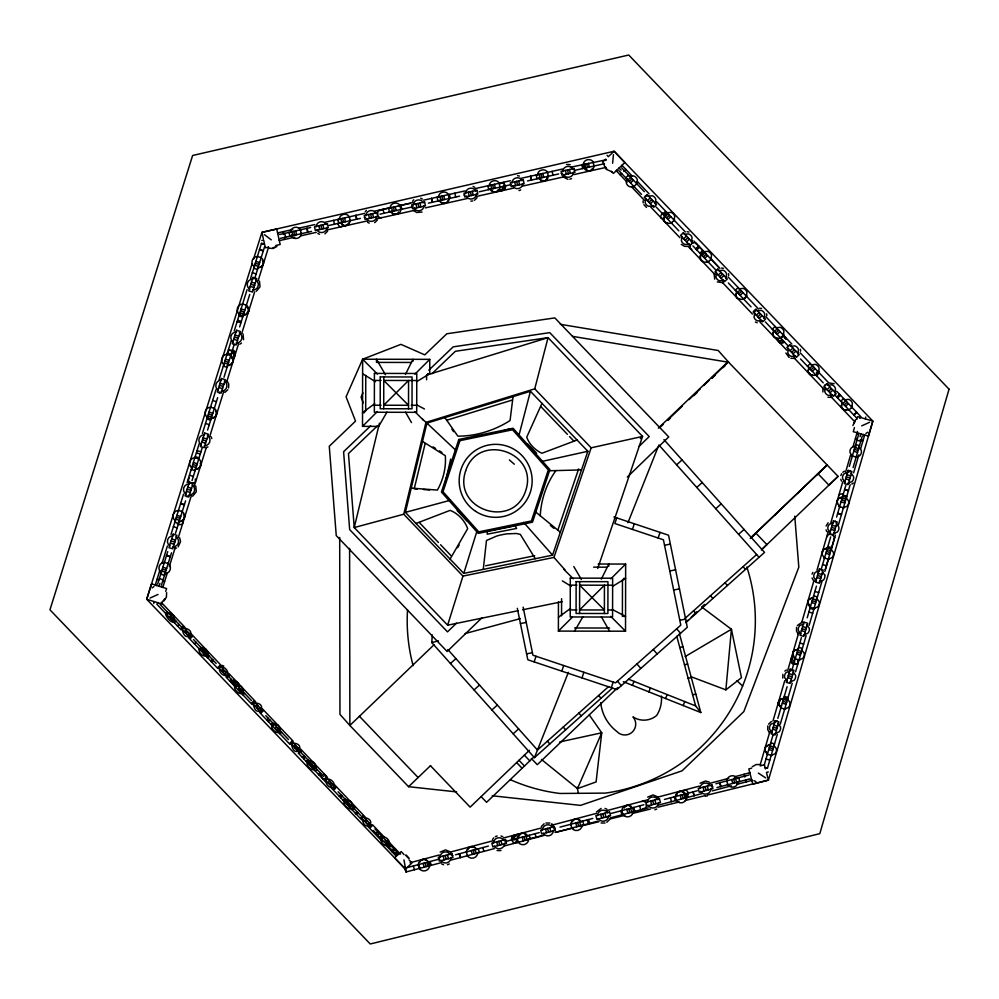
<?xml version="1.0" encoding="UTF-8"?>
<svg xmlns="http://www.w3.org/2000/svg" width="999" height="999" viewBox="0 0 999 999"><rect width="100%" height="100%" fill="white"/><g stroke="black" fill="none" stroke-linecap="round" stroke-linejoin="round"><path stroke-width="1.5" d="M231.83 681.555L232.854 684.265L235.502 685.426M386.963 412.125L378.683 426.398L362.512 426.373L362.637 359.228L400.911 344.355L424.787 354.87L446.815 333.778L554.832 317.894L668.731 436.938L627.322 477.035M365.696 411.051L365.759 375.362M376.423 361.351L376.436 359.253L385.464 374.75M383.716 408.753L383.778 376.935M408.516 408.791L408.566 380.482L383.728 405.232L408.516 405.282L383.766 380.444L416.758 380.507M412.949 361.413L412.949 359.315L405.457 374.438M426.585 379.77L426.598 375.212M416.633 381.68L429.745 373.701L429.77 359.353L362.637 359.228L346.079 396.815L355.532 421.128L329.27 446.253L336.251 535.601L447.127 651.498L481.83 617.906M598.176 564.023L625.649 564.06L625.524 631.206L558.391 631.093L558.441 601.798M561.563 615.771L561.588 598.701M579.595 613.461L579.645 581.643M604.383 613.511L604.432 585.202L579.595 609.952L604.395 609.989L579.645 585.164L607.941 585.214M608.816 566.133L608.816 564.035L601.323 579.158M622.402 616.42L622.464 579.932M321.054 775.474L322.615 778.633L325.224 779.058M778.745 340.072C778.134 343.356 782.642 344.18 784.402 341.958M785.801 339.385L785.589 337.674L783.703 336.251M540.259 515.746C541.058 499.725 546.441 483.566 555.919 470.591M612.574 687.949L534.44 757.654L431.805 642.607L432.255 634.827M547.052 178.596L547.127 177.597M691.208 676.76L725.873 689.859L731.43 629.27L701.723 607.005M612.612 163.249L613.448 154.633M483.266 569.393L486.463 540.509L496.765 536.013A15.559 3.334 -11.6 0 1 507.23 533.841L516.396 533.491L520.304 534.365L535.289 558.703M487.475 531.343L487.162 534.203L516.645 528.434L514.298 524.612M826.835 536.875L828.621 534.403L831.555 534.353M513.036 396.628L510.064 420.542C494.667 430.394 476.198 436.226 457.867 436.151L444.892 417.619M767.794 725.898L767.744 729.695L769.642 733.041M782.841 674.325L782.791 678.121M796.565 627.297L796.515 631.093L798.413 634.44M290.459 232.555C290.234 226.973 298.501 225.112 300.674 230.27M301.323 233.179C301.561 238.761 293.294 240.609 291.121 235.464M316.271 226.823C316.046 221.416 324.051 219.618 326.149 224.6M326.785 227.422C327.01 232.817 319.006 234.615 316.908 229.633M339.348 219.568C339.111 213.986 347.377 212.138 349.55 217.282M350.212 220.192C350.199 223.514 346.528 226.973 343.219 225.337M366.034 215.659C365.809 210.265 373.813 208.466 375.911 213.449M376.548 216.271C376.773 221.666 368.768 223.464 366.67 218.481M390.06 208.341C389.822 202.76 398.102 200.899 400.262 206.056M400.924 208.966C401.111 213.749 394.53 216.321 391.546 212.487L391.158 211.513M413.411 205.045C413.186 199.638 421.191 197.852 423.289 202.834M423.913 205.644C424.138 211.051 416.146 212.837 414.036 207.854M438.499 197.34C438.261 191.758 446.541 189.91 448.713 195.055M449.363 197.964C449.6 203.546 441.321 205.407 439.148 200.25M465.771 193.307C465.546 187.899 473.551 186.114 475.649 191.096M476.286 193.906C476.511 199.313 468.506 201.099 466.408 196.116M489.273 185.964C489.035 180.382 497.315 178.521 499.488 183.679M500.137 186.588C500.287 192.195 492.17 194.256 489.922 188.873M512.1 182.917C511.875 177.522 519.88 175.724 521.977 180.707M522.602 183.529C522.827 188.923 514.835 190.722 512.724 185.739M537.599 175.125C537.375 169.543 545.641 167.695 547.814 172.839M548.463 175.749L547.664 178.571L545.017 180.944M562.899 171.528C562.674 166.134 570.679 164.335 572.777 169.318M573.414 172.14C573.638 177.535 565.634 179.333 563.536 174.35M583.266 164.897C583.041 159.303 591.308 157.455 593.481 162.6M594.13 165.509C594.293 171.191 586.176 173.114 583.928 167.807M852.909 425.537L855.631 419.58M226.998 354.732L227.16 353.746A3.959 3.884 17.3 0 1 228.259 352.01M228.584 387.962L228.734 384.053L226.91 380.594M243.569 339.722L243.044 333.966M637.25 182.904A5.907 5.907 0 0 1 636.625 184.266L637.362 179.97A5.445 5.445 0 0 0 633.516 175.911L629.183 176.436M655.744 202.51A5.719 5.719 0 0 1 655.144 203.821L655.856 199.663A5.27 5.27 0 0 0 652.135 195.742L647.939 196.254M663.686 218.968L663.86 217.969M674.6 219.343A5.907 5.907 0 0 1 673.975 220.704L674.725 216.408A5.445 5.445 0 0 0 670.866 212.362L666.545 212.887M691.995 240.659A5.719 5.719 0 0 1 691.383 241.97L692.107 237.812A5.27 5.27 0 0 0 688.386 233.891L684.19 234.403M711.425 258.291A5.907 5.907 0 0 1 710.801 259.653L711.538 255.357A5.445 5.445 0 0 0 707.692 251.311L703.358 251.835M714.148 273.501L714.66 279.146M726.498 276.973A5.719 5.719 0 0 1 725.898 278.296L726.61 274.138A5.27 5.27 0 0 0 722.889 270.217L718.693 270.717M735.913 294.992L736.513 293.044M746.827 295.367A5.907 5.907 0 0 1 746.203 296.728L746.952 292.432A5.445 5.445 0 0 0 743.094 288.374L738.773 288.898M764.635 317.12A5.719 5.719 0 0 1 764.035 318.431L764.759 314.273A5.27 5.27 0 0 0 761.026 310.364L756.842 310.864M772.901 333.916L773.501 331.98M783.815 334.29A5.907 5.907 0 0 1 783.191 335.652L783.928 331.356A5.445 5.445 0 0 0 780.082 327.31L775.748 327.822M798.388 352.635A5.719 5.719 0 0 1 797.776 353.958L798.501 349.8A5.27 5.27 0 0 0 794.779 345.879L790.584 346.378M808.104 370.966L808.703 369.031M819.018 371.341A5.907 5.907 0 0 1 818.393 372.702L819.13 368.406A5.445 5.445 0 0 0 815.284 364.36L810.951 364.885M823.039 388.112L822.876 391.958M835.389 391.583A5.719 5.719 0 0 1 834.789 392.907L835.501 388.748A5.27 5.27 0 0 0 831.78 384.827L827.597 385.327M841.37 405.981L841.533 404.97M852.284 406.356A5.907 5.907 0 0 1 851.66 407.717L852.397 403.421A5.445 5.445 0 0 0 848.551 399.363L844.217 399.887M174.375 618.606L174.425 617.182M182.342 629.033C184.228 645.254 199.65 630.606 183.541 627.896M199.4 648.651C196.865 655.094 211.438 660.564 207.455 651.423M219.405 668.031C218.544 671.977 223.426 677.147 227.335 675.187M227.809 674.487C228.559 670.629 224.488 666.345 220.604 666.907M242.957 690.784L243.007 689.36M253.197 703.608C256.156 721.378 270.18 702.634 253.671 702.909L254.483 702.135M280.382 731.418L280.02 728.146L278.421 725.823M291.408 743.818C294.355 761.588 308.379 742.844 291.87 743.119L292.695 742.332M307.118 761.912C306.331 765.896 310.539 770.329 314.56 769.754M315.796 768.581C317.145 764.497 312.212 760.251 308.341 760.739M325.961 780.194C325.199 784.04 329.283 788.336 333.167 787.774M334.365 786.638C335.115 782.779 331.044 778.496 327.16 779.058M344.031 800.886C343.244 804.869 347.465 809.302 351.473 808.728M352.709 807.554L351.623 802.834M362.262 818.393C364.148 834.627 379.57 819.967 363.461 817.269M444.842 484.54L450.686 459.09M379.445 423.189L354.233 527.559L447.639 625.187L517.957 610.751M597.727 568.443L642.569 436.438L591.171 447.814L553.946 557.417L462.949 576.098L403.746 514.223L425.949 422.352L534.74 388.836L548.051 337.65L455.382 351.286L431.993 373.651M405.382 512.375L426.935 423.139L530.432 391.271L587.849 451.286L552.559 555.157L463.773 573.389L405.382 512.375L450.087 500.324M425.137 443.618L414.21 488.836L417.295 489.06M519.143 434.652L530.432 391.271M616.57 170.292L616.783 171.104M622.202 166.271L621.977 165.472M467.707 849.512L469.043 847.252L471.403 847.04M854.457 427.584L853.271 431.68L868.456 436.113L872.839 421.091L614.11 151.249L261.913 232.367L253.521 259.116M856.855 419.393L857.654 416.658L872.839 421.091L768.456 780.094L752.859 784.215L748.813 768.918L751.648 768.169M760.301 764.422L769.892 731.568M772.939 721.116L784.752 680.644M787.736 670.416L798.638 633.029M801.697 622.577L813.885 580.769M816.945 570.317L828.271 531.493M830.881 522.539L842.731 481.918M845.691 471.778L850.486 455.344M853.096 446.403L857.454 431.456M849.287 466.483L858.516 434.865M821.44 568.518L830.669 536.9M764.335 764.735L773.201 734.352M776.86 721.827L777.097 720.978M777.859 718.368L787.087 686.75M791.77 670.704L801.398 637.687M807.217 617.769L816.445 586.138M821.141 570.054L821.378 569.218M835.164 521.965L835.414 521.128M836.588 517.107L845.816 485.477M849.774 471.903L850.149 470.604M860.052 436.663L860.863 433.891M865.246 418.881L865.783 417.033M853.096 467.594L862.312 435.976M825.236 569.63L834.465 537.999M777.322 734.34L767.469 768.131L764.585 767.557M780.281 724.2L792.207 683.316M795.579 671.778L806.118 635.651M809.128 625.349L821.927 581.48M824.837 571.478L828.546 558.778M831.068 550.137L835.426 535.214M838.461 524.8L850.161 484.702M853.646 472.777L858.865 454.845M860.564 449.051L864.659 435.002M749.088 773.488L749.712 772.914M751.81 779.857L751.173 780.431L750.474 779.557M395.991 855.019L395.991 855.968M399.25 853.82L399.263 852.871L398.301 852.821M155.27 585.039L159.753 570.629M162 563.399L167.407 545.991M171.004 534.44L183.516 494.155M187.1 482.629L199.226 443.631M202.422 433.341L216.021 389.61M219.118 379.608L231.194 340.771M234.315 330.706L247.09 289.623M250.649 278.197L261.451 243.419L264.335 244.043M157.642 584.065L167.732 551.635M153.684 603.508L154.271 601.61M159.053 586.213L159.927 583.379M175.487 533.316L185.577 500.886M186.85 496.765L187.125 495.904M192.02 480.594L202.098 448.164M207.58 430.082L217.657 397.652M219.131 392.932L219.393 392.07M224.001 377.222L234.266 344.205M239.648 326.91L249.725 294.48M254.633 278.709L264.498 246.94M161.426 585.239L171.503 552.809M162.825 587.4L167.445 572.552M169.293 566.608L175.287 547.302M178.371 537.387L191.446 495.317M194.218 486.401L206.219 447.777M209.678 436.663L223.714 391.496M226.798 381.581L238.536 343.806M241.77 333.404L254.695 291.808M258.217 280.507L268.606 247.04M162.687 601.161L161.826 603.97L146.703 599.263L151.498 583.866L166.608 588.561L165.734 591.371M277.61 233.454L278.521 233.242M447.639 625.187L462.949 576.098M463.773 573.389L477.135 530.569M252.123 263.561L146.703 599.263L405.419 869.167L411.963 862.961L409.016 859.864M534.153 661.887L536.026 656.268M561.8 671.141L563.673 665.521M616.758 517.894L614.872 523.526L663.423 539.772L680.794 625.137L615.546 682.866L532.929 655.232L523.139 607.13M581.992 677.896L583.866 672.277M632.429 529.395L634.315 523.776M658.141 537.999L660.027 532.38M611.288 687.699L613.174 682.08M557.954 529.807L578.621 468.943M534.44 757.654L568.394 672.327M627.959 522.664L658.304 446.403M632.429 685.339L634.003 681.38M648.838 691.87L650.411 687.911M665.584 698.538L667.157 694.58M683.191 705.544L684.765 701.585M348.564 223.089L347.552 224.8M397.977 212.849L398.364 211.925M447.315 201.786L447.714 200.861M498.489 189.473L496.69 191.771M592.482 168.406L591.47 170.117M337.887 220.592L338.199 219.867A4.133 2.248 77.4 0 1 340.347 219.393M541.458 759.465L577.472 788.611L601.735 732.804L589.348 715.034M362.949 392.869L361.064 397.152L363.324 402.959M840.846 475.524L841.633 473.776M826.111 526.036L828.109 522.802M812.075 574.138L812.861 572.39M791.658 657.442L791.245 660.277L792.257 661.987A4.083 3.996 16.3 0 0 795.029 663.186M541.982 403.346L526.735 437.15C529.183 444.168 535.177 450.249 541.933 453.259L577.06 440.01M798.875 659.989L797.826 662.187M627.022 178.496L626.286 182.792A5.445 5.445 0 0 0 630.132 186.838L634.465 186.313A5.907 5.907 0 0 1 633.066 186.875M645.854 198.239L645.129 202.397A5.27 5.27 0 0 0 648.863 206.318L653.046 205.806M664.385 214.935L663.773 219.98A3.746 3.746 0 0 0 666.42 222.765L667.419 222.902M682.105 236.388L681.38 240.547A5.27 5.27 0 0 0 685.102 244.468L689.298 243.956A5.719 5.719 0 0 1 687.949 244.493M716.608 272.702L715.883 276.86A5.27 5.27 0 0 0 719.617 280.781L723.8 280.282A5.719 5.719 0 0 1 722.452 280.819M736.6 290.959L736.001 296.004A3.746 3.746 0 0 0 738.648 298.776L739.647 298.926M754.745 312.849L754.033 317.008A5.27 5.27 0 0 0 757.754 320.929L761.95 320.429A5.719 5.719 0 0 1 760.601 320.954M773.588 329.882L772.989 334.927A3.746 3.746 0 0 0 775.636 337.712L776.635 337.849M788.498 348.364L787.774 352.522A5.27 5.27 0 0 0 791.495 356.443L795.691 355.944A5.719 5.719 0 0 1 794.342 356.468M808.79 366.933L808.191 371.978A3.746 3.746 0 0 0 810.838 374.762L811.837 374.9M825.499 387.312L824.787 391.471A5.27 5.27 0 0 0 828.508 395.392L832.691 394.892A5.719 5.719 0 0 1 831.343 395.429M842.057 401.948L841.458 406.993A3.746 3.746 0 0 0 844.105 409.777L846.116 409.79M853.933 423.539L854.794 421.665M226.711 355.194L228.596 353.022M797.964 663.136L798.238 660.776L797.439 661.263M248.451 311.463L248.763 309.116L246.903 307.03M690.509 244.63L689.934 248.089L691.783 249.463M450.087 559.09L467.657 528.633C464.885 520.641 458.017 513.424 450.124 510.364L415.996 523.464M457.629 547.702L459.165 545.054M574.562 631.118L582.842 616.845M546.778 179.495L545.042 181.069L541.483 180.894M173.039 614.76C154.133 604.32 178.172 634.815 173.664 615.534M207.367 654.17L207.742 652.247M235.14 685.039C232.917 688.96 237.987 694.28 242.095 693.606M239.785 689.934L242.844 693.156L243.406 690.359L242.233 687.712M351.998 806.393L352.385 804.482M380.869 836.775L381.306 837.249C379.083 841.17 384.153 846.49 388.274 845.816M389.023 845.366C391.246 841.433 386.176 836.113 382.055 836.8M232.904 681.905C234.827 679.495 238.349 682.667 238.798 684.939M234.003 683.054C235.864 680.669 239.36 683.691 239.76 685.951M232.005 680.956L234.141 680.032L236.963 682.479M325.711 778.733L325.774 775.624L323.364 773.938M492.519 839.46L493.731 837.899M541.346 826.535L544.118 823.775M596.528 811.912L601.123 808.416M609.59 819.505L606.818 822.264M327.597 231.231L324.912 233.841M365.222 211.85L366.396 210.364M377.36 220.08L374.675 222.677M412.599 201.236L413.773 199.738M477.097 197.715L474.413 200.324M545.804 180.357L546.416 179.57M702.147 252.722L700.137 256.156L700.062 258.167A3.746 3.746 0 0 0 702.697 260.951M703.97 251.76L700.574 255.22L700.461 258.179A5.445 5.445 0 0 0 704.307 262.238L708.641 261.713A5.907 5.907 0 0 1 707.242 262.262M797.352 625.549L801.972 622.265M768.581 724.15L771.378 721.54M227.76 389.747L224.887 392.395M178.122 546.903L180.544 541.658L179.683 537.849M163.449 600.461L164.81 598.838M163.923 600.986L166.396 597.152L166.621 592.594M792.694 655.332L791.67 658.803L794.455 661.5M233.204 359.165L234.428 356.581L233.341 353.871A4.096 4.021 17.3 0 0 231.593 352.809M859.727 418.369L861.001 416.845L836.675 391.233M157.917 602.971L156.88 604.208L181.244 629.957M791.658 658.865C789.085 660.938 791.97 664.535 794.667 664.447M362.512 426.373L377.36 411.576M414.922 374.15L429.77 359.353M558.391 631.093L572.177 617.345M610.801 578.858L625.649 564.06M833.591 539.597L834.602 537.537L832.504 534.727M750.324 538.498L827.122 464.96L816.483 475.149M189.161 477.784L188.249 480.719L191.071 483.204M640.322 438.611L642.569 436.438L548.051 337.65L426.698 375.037M456.468 623.189L447.502 631.868L349.662 529.607L343.594 451.723L370.704 425.774M639.123 446.328L649.2 436.563L549.775 332.642L453.209 346.84L428.783 370.204M750.549 538.086L755.806 533.041L766.895 544.605L761.313 549.962M750.686 538.224L755.943 533.179M377.322 425.961L348.464 453.571L354.233 527.559L403.746 514.223M659.914 427.522L663.286 424.3M667.769 419.992L682.354 406.019M689.098 399.563L700.311 388.811M703.683 385.577L709.29 380.207M711.538 378.059L728.358 361.925M434.053 644.767L349.862 725.461L408.566 786.688L456.58 791.907M668.106 420.354L670.354 418.194M693.918 395.616L697.277 392.382M711.862 378.409L715.234 375.174M723.089 367.644L725.336 365.497M408.566 786.688L430.594 765.584M529.47 750.261L470.142 807.13L430.444 765.721M752.284 536.688L754.532 534.527M774.487 515.409L777.821 512.212M797.464 493.394L799.65 491.296M533.916 756.955L486.588 802.334L481.106 796.615M658.316 428.184L728.096 361.65L838.074 476.386L828.92 485.139L817.906 473.638M617.782 687.537L537.287 764.697L531.306 758.466M685.576 622.552L687.999 620.242M691.271 617.095L696.815 611.788M702.297 606.53L704.507 604.407M762.175 549.138L838.074 476.386M750.624 537.899L827.122 464.96M605.731 159.128L602.597 162.113L604.557 164.173M620.204 174.9L621.64 173.526M623.813 171.466L625.948 169.443M166.933 611.613L166.571 612.862M165.747 613.636L167.382 612.087M166.034 613.948L167.67 612.387M625.699 177.797L628.571 175.075M166.833 614.785L168.469 613.236M627.872 180.082L630.731 177.36M169.443 617.532L171.016 615.908M629.208 181.493L632.067 178.759M170.792 618.955L172.427 617.394M630.544 182.904L633.416 180.182M172.128 620.354L173.764 618.806M173.451 621.753L175.087 620.204M174.301 622.652L175.936 621.091M633.953 186.488L636.825 183.766M177.422 625.936L179.058 624.387M184.44 631.68L186.076 630.132M185.864 633.179L187.5 631.63M187.387 634.777L189.023 633.229M647.402 200.637L650.262 197.914M189.46 636.95L191.084 635.401M648.913 202.235L651.785 199.513M650.337 203.734L653.209 201.011M194.393 643.793L196.029 642.245M199.35 649.013L200.986 647.452M200.974 649.075L201.786 648.301M663.049 214.248L665.921 211.513M202.76 652.597L204.333 650.973M663.898 215.135L666.77 212.412M664.273 215.534L667.145 212.812M204.108 654.02L205.744 652.459M665.222 216.533L668.094 213.798M205.444 655.419L207.08 653.87M666.558 217.932L669.43 215.21M206.393 656.418L208.029 654.869M206.768 656.818L208.404 655.269M667.894 219.343L670.766 216.621M207.617 657.717L209.253 656.156M671.303 222.927L674.175 220.205M210.739 661.001L212.375 659.452M211.601 661.912L213.237 660.351M211.688 661.987L213.324 660.439M219.88 667.332L220.692 666.558M221.503 670.691L223.139 669.13M222.927 672.19L224.563 670.641M224.45 673.788L226.086 672.24M683.641 238.798L686.513 236.064M226.523 675.961L228.147 674.412M685.164 240.397L688.036 237.662M686.588 241.895L689.46 239.161M229.658 680.906L231.293 679.357M231.231 682.554L232.867 681.006M233.878 685.351L234.69 684.565M234.315 685.814L235.951 684.265M234.615 686.113L236.239 684.565M698.676 246.191L695.816 248.926L698.763 246.278M235.414 686.962L237.05 685.414M696.753 249.912L699.625 247.19M238.024 689.71L239.66 688.161M699.874 253.197L702.747 250.474M239.36 691.121L240.996 689.572M700.711 254.083L703.583 251.361M240.697 692.532L242.332 690.983M702.047 255.482L704.907 252.759M242.844 693.156L243.669 692.382M703.383 256.88L706.243 254.158M242.882 694.817L244.518 693.269M704.72 258.291L707.592 255.569M708.129 261.888L711.001 259.153M255.307 706.256L256.943 704.707M256.731 707.767L258.366 706.206M258.254 709.365L259.89 707.804M718.156 275.112L721.016 272.39M260.314 711.538L261.95 709.977M719.667 276.711L722.539 273.988M721.091 278.209L723.963 275.487M266.696 719.892L268.331 718.343M268.269 721.553L269.905 719.992M270.916 724.337L272.178 724.025C269.955 727.946 275.025 733.266 279.146 732.592M271.366 724.799L273.002 723.251M271.653 725.112L273.289 723.551M272.452 725.948L273.276 725.174M735.276 290.259L738.149 287.537M275.062 728.696L276.698 727.147M276.411 730.107L278.047 728.558M737.449 292.545L740.321 289.822M277.747 731.518L279.383 729.969M738.785 293.956L741.645 291.221M280.707 731.368L279.895 732.142L277.847 729.994M740.122 295.367L742.994 292.645M279.92 733.803L281.556 732.255M743.531 298.951L746.403 296.228M293.506 746.465L295.142 744.917M294.93 747.964L296.566 746.415M296.453 749.575L298.089 748.014M756.293 315.259L759.165 312.537M298.514 751.748L300.15 750.187M757.816 316.858L760.689 314.136M759.24 318.356L762.112 315.634M302.36 757.317L303.996 755.768M303.684 758.716L305.319 757.155M306.331 761.5L307.967 759.939M306.78 761.962L307.592 761.188M307.068 762.274L308.703 760.714M310.414 765.796L312.05 764.235M772.264 329.183L775.137 326.461M311.825 767.282L313.461 765.721M313.162 768.681L314.797 767.132M774.437 331.468L777.297 328.746M775.773 332.879L778.633 330.157M315.334 770.978L316.97 769.417M777.11 334.29L779.982 331.568M318.456 774.262L320.092 772.702M319.318 775.174L320.954 773.613M319.405 775.249L321.041 773.701M780.519 337.874L783.391 335.152M325.612 780.269L326.436 779.482M328.059 782.841L329.695 781.293M329.483 784.34L331.119 782.791M331.006 785.938L332.642 784.39M790.034 350.774L792.906 348.052M791.558 352.372L794.43 349.65M333.079 788.111L334.715 786.563M792.981 353.871L795.853 351.149M339.285 796.29L340.921 794.729M340.609 797.677L342.245 796.128M343.256 800.461L344.892 798.913M343.693 800.936L344.518 800.162M343.993 801.235L345.629 799.687M807.467 366.246L810.339 363.511M347.402 804.832L348.963 803.208M348.738 806.243L350.374 804.694M809.64 368.531L812.499 365.796M350.075 807.654L351.71 806.106M810.976 369.93L813.835 367.207M812.312 371.341L815.184 368.619M352.26 809.939L353.896 808.391M816.358 372.727L817.781 371.366M815.721 374.925L818.593 372.202M355.382 813.236L357.018 811.675M816.458 375.699L819.317 372.977M356.243 814.135L357.879 812.587L356.318 814.222M362.737 817.694L363.549 816.92M364.36 821.053L365.996 819.492M365.796 822.552L367.432 821.003M367.307 824.15L368.943 822.602M827.047 389.722L829.919 387M369.38 826.323L371.016 824.774M828.571 391.321L831.43 388.599M829.994 392.819L832.854 390.097M376.074 833.378L377.709 831.817M836.75 397.065L839.535 394.255M377.397 834.764L379.033 833.216M837.612 397.964L840.484 395.242M380.045 837.549L381.68 836.001M380.494 838.024L381.306 837.249M380.781 838.323L382.417 836.775M840.733 401.248L843.593 398.526M381.581 839.172L382.405 838.398M842.906 403.534L845.766 400.811M384.19 841.92L385.764 840.296M844.242 404.945L847.102 402.222M385.539 843.331L387.175 841.782M845.579 406.356L848.451 403.633M386.875 844.742L388.511 843.193M388.199 846.141L389.835 844.58M389.048 847.027L390.684 845.479M848.988 409.94L851.847 407.217M392.17 850.324L393.806 848.763M392.295 852.085L395.567 848.975M393.119 851.31L394.755 849.749M853.683 414.885L856.555 412.162M853.933 415.147L856.805 412.425M517.182 841.995L514.11 842.819M450.449 663.498L455.919 658.616M676.598 464.822L682.067 459.94M696.753 487.425L702.235 482.542M474.026 689.934L479.508 685.052M715.746 508.716L721.228 503.833M491.883 709.952L497.352 705.057M513.161 733.803L518.643 728.92M738.598 534.328L744.068 529.445M608.616 686.575L537.474 750.037L447.827 649.537M685.052 618.381L756.618 554.545M686.026 622.427L764.547 552.397L663.923 439.597M279.108 240.135L279.895 240.372M500.237 183.554L502.36 182.667L503.883 183.379M725.873 689.859L741.47 677.697L731.43 629.27L685.164 656.555M440.184 852.085L445.529 849.887L450.861 852.11M647.664 797.127L653.009 794.929L658.341 797.165M700.099 783.241L705.456 781.043L709.228 782.067M752.21 766.77L756.193 764.535L760.763 764.597M782.417 339.872L778.683 340.921L776.198 338.299M397.352 213.636L393.731 214.448L390.709 211.251M446.703 202.572L444.031 203.571L441.433 202.273M701.223 254.42L702.047 253.808M374.687 403.708L362.537 412.599L364.635 412.612M558.416 617.32L570.554 608.416M354.071 809.427L355.182 806.905L353.022 805.157M276.91 246.466L273.114 248.489L268.806 248.189M842.844 472.29L844.43 471.166M851.772 484.103L853.358 482.992M784.839 671.091L786.425 669.967M256.306 291.283L260.015 286.838L259.478 281.081M239.872 344.168L241.483 343.032M192.607 496.241L196.303 491.795L195.779 486.038M865.908 433.479L867.769 432.18M152.085 587.912L153.983 586.6M792.294 656.68L793.119 656.118M612.512 586.401L625.624 578.409L623.526 578.409M315.147 768.456L315.859 766.52L313.836 762.986M346.703 800.823L348.639 800.549M796.59 664.173L797.377 663.736M229.533 350.037L227.76 351.835L228.197 354.32M233.541 355.981C236.688 354.882 235.327 350.462 232.48 349.975M780.057 700.848L778.271 703.333L780.356 706.143M247.065 312.475L247.852 312.05M691.995 243.219L694.692 242.582L696.54 243.943M861.7 425.886L869.567 422.277M150.025 598.076L158.004 594.442M641.845 801.485L643.381 801.073L645.654 802.384M381.768 217.532L380.319 217.857L378.196 216.446M518.643 842.02L517.707 842.407A3.946 3.871 75.2 0 1 515.721 842.369M495.292 836.712L497.115 835.963M447.44 864.734L449.263 863.985M654.919 809.789L656.743 809.04M670.429 223.314L671.815 222.765A5.907 5.907 0 0 1 670.429 223.314L667.482 223.289A5.445 5.445 0 0 1 663.636 219.231M742.644 299.338L745.254 297.889A5.907 5.907 0 0 1 742.644 299.325L739.71 299.3A5.445 5.445 0 0 1 735.863 295.254M779.632 338.261L782.242 336.813A5.907 5.907 0 0 1 779.632 338.261L776.698 338.224A5.445 5.445 0 0 1 772.851 334.178M814.834 375.312L816.233 374.762A5.907 5.907 0 0 1 814.834 375.312L811.9 375.287A5.445 5.445 0 0 1 808.054 371.228M849.5 409.765L845.166 410.289M499.05 183.379L501.623 183.242M347.365 225L344.63 225.612M422.053 212.063L416.633 212.5L413.486 210.377M519.005 190.597L520.741 189.935M545.616 180.557L542.182 181.169L538.261 178.034M591.283 170.33L588.548 170.941M569.805 179.208L571.54 178.546M857.105 457.067A5.907 5.907 0 0 1 855.619 457.217L859.702 455.694A5.445 5.445 0 0 0 861.263 450.324L858.641 446.853M849.462 482.917A5.719 5.719 0 0 1 848.026 483.054L851.972 481.58A5.27 5.27 0 0 0 853.496 476.398L850.948 473.026M844.392 507.679A5.907 5.907 0 0 1 842.906 507.829L846.99 506.306A5.445 5.445 0 0 0 848.563 500.949L845.928 497.465M834.727 533.429A5.719 5.719 0 0 1 833.278 533.578L837.237 532.105A5.27 5.27 0 0 0 838.748 526.91L836.213 523.551M826.435 548.201L823.838 549.562A5.445 5.445 0 0 0 822.264 554.932L824.899 558.416A5.907 5.907 0 0 1 823.725 557.492M829.257 559.103A5.907 5.907 0 0 1 827.759 559.253L831.855 557.729A5.445 5.445 0 0 0 833.416 552.36L830.781 548.888M820.691 581.518A5.719 5.719 0 0 1 819.255 581.668L823.201 580.194A5.27 5.27 0 0 0 824.724 574.999M809.852 598.726L811.837 598.264M815.022 608.341A5.907 5.907 0 0 1 813.536 608.491L817.619 606.967A5.445 5.445 0 0 0 819.192 601.61L816.558 598.126M805.182 634.69A5.719 5.719 0 0 1 803.745 634.827L807.691 633.354A5.27 5.27 0 0 0 809.215 628.159L806.668 624.8M794.817 650.274L795.778 649.912M799.987 659.889A5.907 5.907 0 0 1 798.501 660.039L802.584 658.516A5.445 5.445 0 0 0 804.145 653.159L801.523 649.675M791.458 681.718A5.719 5.719 0 0 1 790.022 681.855L793.98 680.381A5.27 5.27 0 0 0 795.491 675.199L792.944 671.827M781.455 698.975L779.682 699.924A3.746 3.746 0 0 0 778.596 703.608M785.676 708.953A5.907 5.907 0 0 1 784.178 709.103L788.273 707.579A5.445 5.445 0 0 0 789.834 702.222L787.2 698.738M776.41 733.291A5.719 5.719 0 0 1 774.974 733.428L778.933 731.955A5.27 5.27 0 0 0 780.444 726.773L777.896 723.401M772.14 755.319A5.907 5.907 0 0 1 770.654 755.469L774.737 753.945A5.445 5.445 0 0 0 776.31 748.576L773.676 745.104M206.094 447.602L207.942 446.915M174.663 548.726L176.511 548.039M272.964 247.789L274.837 247.115M577.472 788.611L596.091 781.942L601.735 732.804L559.752 741.945M447.265 420.079L512.45 400M503.034 430.931L509.003 429.12M431.805 642.607L438.411 640.809M465.134 633.566L520.442 618.568M679.807 647.527L682.954 646.678M684.502 664.834L687.637 663.985M688.174 678.346L691.308 677.497M760.152 765.921L764.397 764.797L765.509 768.968M410.015 862.749L439.173 855.019M450.624 851.997L493.231 840.708M503.496 837.986L541.483 827.921M551.361 825.311L596.465 813.361M606.992 810.576L647.589 799.824M656.618 797.439L699.213 786.151M709.24 783.491L728.783 778.321M734.802 776.722L749.837 772.739M715.921 783.765L748.75 775.074M407.392 867.532L439.548 859.015M451.935 855.731L452.809 855.506M455.519 854.794L488.349 846.091M505.007 841.682L539.285 832.604M553.821 828.745L555.169 828.396M559.964 827.122L592.794 818.431M611.013 813.461L643.843 804.769M664.46 799.45L697.29 790.758M711.85 786.9L712.724 786.663M766.433 772.439L768.343 771.94M716.932 787.599L749.762 778.895M441.233 862.661L406.031 871.99L404.508 867.244M451.373 859.977L494.393 848.588M504.57 845.891L543.893 835.476M555.469 832.404L598.289 821.066M610.164 817.919L648.176 807.854M658.391 805.144L702.085 793.581M712.312 790.871L731.418 785.813M737.262 784.252L751.847 780.394M857.604 432.854L856.955 433.166L857.879 434.153M863.91 435.701L864.547 435.389L863.636 434.403M156.044 584.328L155.394 584.652L156.294 585.676M162.3 587.325L162.587 586.363M527.947 839.11L541.558 835.763M555.169 832.429L573.326 827.971M580.881 826.111L599.038 821.665M609.627 819.068L624.75 815.346M632.317 813.498L650.461 809.04M658.029 807.192L679.208 801.985M685.252 800.499L704.919 795.679M707.941 794.942L768.456 780.094L766.608 773.139M277.572 232.917L292.67 229.533M298.601 228.209L314.772 224.575M325.062 222.278L364.573 213.411M374.825 211.114L390.984 207.492M398.364 205.844L413.136 202.535M423.626 200.175L465.072 190.884M475.224 188.611L510.439 180.719M520.729 178.409L562.449 169.056M571.316 167.07L605.956 159.852M379.096 210.302L410.252 203.309M279.508 234.515L310.652 227.535M261.838 240.497L263.649 240.097M329.258 225.387L360.402 218.406M364.36 217.52L365.197 217.332M411.738 206.893L413.012 206.606M428.409 203.159L459.552 196.179M464.098 195.155L464.922 194.98M479.183 191.783L510.901 184.665M527.509 180.944L558.666 173.963M561.226 173.389L562.062 173.202M574.4 170.429L604.333 163.724M379.97 214.161L411.113 207.18M280.369 238.374L311.526 231.393M279.658 240.559L294.83 237.163M300.499 235.889L316.283 232.355M326.698 230.02L367.682 220.829M376.611 218.831L414.722 210.29M425.337 207.904L467.47 198.464M476.311 196.478L513.361 188.174M522.465 186.139L563.436 176.948M574.05 174.563L605.981 167.407M268.344 247.153L265.384 247.814L263.811 240.796M275.736 245.492L280.17 244.493L276.711 229.058L261.913 232.367L263.361 238.811M541.283 461.588L587.849 451.286M485.626 565.784L534.677 555.719M522.539 609.802L562.275 601.648M664.547 545.279L670.366 544.105M669.78 570.991L675.586 569.817M673.651 590.034L679.47 588.848M520.429 623.588L526.248 622.402M679.807 620.304L685.626 619.118M526.598 653.87L532.405 652.684M486.55 531.218L516.033 525.437M200.624 647.477L203.871 648.001L206.356 649.825M235.889 684.59L239.123 685.102L241.608 686.937M272.927 723.576L274.987 723.613L277.909 725.262M345.267 799.712L347.327 799.749L350.249 801.385M705.406 796.153L707.367 795.903M545.941 823.026L549.85 823.039M604.994 823.014L601.086 823.001M500.986 850.561L497.077 850.549M516.683 834.64L515.684 834.764A3.946 3.871 75.2 0 0 512.974 839.572M688.373 246.378L684.527 246.341L681.268 244.38M722.889 282.705L717.27 281.893M794.767 358.366L790.921 358.316M828.508 382.904L834.128 383.716M831.78 397.315L827.921 397.265M519.18 842.02L516.333 841.57M664.884 212.113L665.671 212.025A4.208 2.335 -43.5 0 1 667.145 212.999M663.049 218.294L662.262 218.394A4.208 2.335 -43.5 0 1 660.701 216.746L661.176 215.135A3.846 2.135 -43.5 0 1 663.199 212.912M692.582 694.617L695.853 694.255M855.768 446.016L851.685 447.54A5.445 5.445 0 0 0 850.124 452.897L852.746 456.381A5.907 5.907 0 0 1 851.573 455.457M854.982 447.015L855.993 446.915M848.176 472.215L844.217 473.688A5.27 5.27 0 0 0 842.706 478.883L845.254 482.242A5.719 5.719 0 0 1 844.118 481.356M843.069 496.628L838.973 498.151A5.445 5.445 0 0 0 837.412 503.521L840.047 506.993A5.907 5.907 0 0 1 838.86 506.068M841.208 497.602L838.398 498.651A3.746 3.746 0 0 0 837.324 502.335L837.711 503.271M833.441 522.739L829.482 524.213A5.27 5.27 0 0 0 827.971 529.395L830.519 532.767A5.719 5.719 0 0 1 829.37 531.868M827.921 548.051L823.651 549.213A3.746 3.746 0 0 0 822.577 552.897M819.405 570.829L815.446 572.302A5.27 5.27 0 0 0 813.935 577.497L816.483 580.856A5.719 5.719 0 0 1 815.346 579.957M813.698 597.29L809.028 599.313A3.746 3.746 0 0 0 807.954 602.996L809.764 605.382M803.895 623.988L799.937 625.461A5.27 5.27 0 0 0 798.426 630.656L800.973 634.015A5.719 5.719 0 0 1 799.837 633.116M798.663 648.838L793.993 650.861A3.746 3.746 0 0 0 792.919 654.545L793.918 656.293M790.172 671.016L786.225 672.489A5.27 5.27 0 0 0 784.702 677.684L787.249 681.043A5.719 5.719 0 0 1 786.113 680.157M784.34 697.901L780.256 699.425A5.445 5.445 0 0 0 778.683 704.794L781.318 708.266M775.124 722.589L771.178 724.063A5.27 5.27 0 0 0 769.655 729.258L772.202 732.629A5.719 5.719 0 0 1 771.066 731.73M770.816 744.267L766.733 745.778A5.445 5.445 0 0 0 765.159 751.148L767.794 754.632A5.907 5.907 0 0 1 766.62 753.708M768.955 745.242L766.146 746.278A3.746 3.746 0 0 0 765.072 749.962L765.459 750.911M566.508 164.46L570.192 164.673M495.966 191.895L493.156 191.733M470.829 201.124L472.677 200.974M499.163 191.221L502.247 189.473L502.634 186.526M549.213 470.766L581.518 469.917M192.083 483.404L195.392 482.155L195.292 479.021M376.423 362.4L411.426 362.462M427.647 373.688L429.745 373.701M374.4 380.432L381.094 380.444M374.363 405.219L381.056 405.232M411.251 405.282L416.72 405.294M593.606 567.157L607.292 567.182M570.279 585.139L576.96 585.152M608.528 585.214L612.624 585.214M570.229 609.939L576.923 609.952M608.491 610.002L612.587 610.014M623.451 616.42L625.549 616.42L612.474 609.552M574.562 627.971L609.59 628.034M812.1 375.174L810.439 374.912L809.165 373.002M203.072 648.014L205.669 649.113L206.656 651.098M411.251 488.111L437.412 490.072C443.181 479.757 446.278 467.532 445.304 455.706L422.527 441.396M423.451 489.522L429.607 489.985M492.22 795.778L580.519 805.381L682.08 770.816L743.818 711.625L798.813 567.182L794.767 516.208M687.05 231.743L688.96 232.018M721.553 268.069L723.463 268.344M759.702 308.216L761.613 308.479M612.162 171.915L606.156 169.256L604.108 165.322M826.46 548.176L827.472 548.339M203.247 648.189L205.607 649.163M238.499 685.302L240.871 686.263M275.537 724.287L277.11 724.737M560.314 324.313L718.206 350.499L728.696 362.275L572.477 336.351M567.956 179.358L562.986 176.86M517.544 175.699L519.38 176.061M642.981 808.678L645.953 807.891L646.553 804.195M855.456 438.311L857.354 438.873M860.239 439.71L863.049 440.534M856.967 440.172L860.763 441.283M855.706 444.518L859.502 445.629M854.819 447.54L858.616 448.651M854.282 449.4L858.079 450.512M853.733 451.273L857.529 452.385M852.347 456.019L856.143 457.13M846.877 474.762L850.673 475.874M846.265 476.885L850.062 477.997M845.678 478.871L849.475 479.982M844.642 489.473L848.438 490.584M844.617 489.585L848.413 490.696M842.994 495.142L846.79 496.241M842.656 496.316L846.453 497.427M842.107 498.164L845.916 499.275M841.57 500.024L845.366 501.136M841.021 501.898L844.817 502.997M839.635 506.643L843.431 507.754M837.724 513.186L841.52 514.298M837.624 513.536L841.42 514.647M832.142 525.287L835.938 526.398M831.518 527.397L835.314 528.508M830.943 529.383L834.739 530.494M827.859 546.553L831.655 547.664M827.509 547.727L831.305 548.838M826.972 549.575L830.768 550.686M826.423 551.436L830.231 552.547M825.886 553.309L829.682 554.42M824.5 558.054L828.296 559.165M822.589 564.61L826.385 565.709M818.106 573.376L821.902 574.487M817.494 575.499L821.29 576.598M816.907 577.484L820.703 578.583M814.897 591.445L818.693 592.557M813.623 595.791L817.419 596.903M812.749 598.826L816.545 599.937M812.199 600.686L815.996 601.785M811.65 602.559L815.446 603.658M810.264 607.305L814.073 608.403M809.977 608.329L813.773 609.427M808.89 612.012L812.699 613.111M802.597 626.535L806.393 627.647M801.985 628.658L805.781 629.757M801.398 630.644L805.194 631.743M799.849 642.994L803.658 644.105M798.588 647.34L802.384 648.451M797.702 650.374L801.498 651.473M797.165 652.235L800.961 653.334M796.615 654.095L800.411 655.207M795.229 658.853L799.025 659.952M793.855 663.548L797.652 664.66M788.873 673.563L792.669 674.675M788.261 675.686L792.057 676.785M787.674 677.672L791.47 678.771M784.265 696.403L788.074 697.514M783.928 697.589L787.724 698.688M783.778 698.114L787.574 699.225M783.391 699.437L787.187 700.536M782.841 701.298L786.638 702.397M782.304 703.159L786.101 704.27M780.918 707.916L784.715 709.015M773.825 725.137L777.622 726.248M773.214 727.26L777.01 728.371M772.627 729.245L776.423 730.356M770.741 742.769L774.537 743.88M769.867 745.791L773.663 746.902M769.317 747.652L773.114 748.763M768.768 749.525L772.577 750.636M767.394 754.27L771.191 755.381M766.021 758.978L769.817 760.089M766.358 767.806L767.469 768.131L766.408 767.619M544.28 181.106L542.782 180.394M380.869 210.302L378.047 210.939L377.385 214.598M264.248 244.293L261.451 243.419L263.274 244.231M259.59 249.425L263.361 250.599M259.478 249.775L263.249 250.949M257.392 256.493L261.164 257.667M255.881 261.363L259.653 262.537M255.282 263.274L259.053 264.448M254.683 265.185L258.466 266.358M253.721 268.294L257.505 269.468M252.335 272.752L256.119 273.926M251.473 282.18L255.257 283.354M250.849 284.216L254.62 285.389M250.175 286.388L253.946 287.562M242.607 304.033L246.391 305.207M241.096 308.903L244.88 310.077M240.497 310.826L244.28 312M239.91 312.724L243.694 313.898M239.323 314.623L243.094 315.796M238.948 315.834L242.72 317.008M237.562 320.292L241.333 321.466M237.138 321.628L240.959 322.689M235.04 335.065L238.811 336.238M234.403 337.1L238.187 338.274M233.729 339.273L237.512 340.447M228.471 349.525L232.255 350.699M227.297 353.296L231.081 354.47M226.973 354.345L230.757 355.519M225.462 359.215L229.233 360.389M224.862 361.139L228.646 362.312M224.275 363.049L228.047 364.223M223.301 366.146L227.085 367.32M220.042 383.304L223.826 384.478M219.418 385.339L223.189 386.513M218.744 387.5L222.515 388.673M212.637 400.499L216.408 401.673M210.539 407.217L214.323 408.391M209.028 412.075L212.812 413.249M208.429 413.998L212.213 415.172M207.842 415.909L211.626 417.082M207.255 417.807L211.026 418.981M206.88 419.006L210.652 420.179M205.494 423.464L209.266 424.65M203.109 437.812L206.88 438.986M202.472 439.847L206.244 441.021M201.798 442.02L205.569 443.194M197.19 450.649L200.961 451.823M196.491 452.884L200.262 454.058M195.317 456.668L199.088 457.842M194.992 457.717L198.764 458.891M193.481 462.587L197.253 463.761M192.882 464.498L196.653 465.671M192.283 466.408L196.066 467.582M191.321 469.518L195.105 470.691M189.548 475.199L193.294 476.486M187.775 487.137L191.558 488.311M187.138 489.173L190.921 490.347M186.463 491.346L190.247 492.519M180.657 503.371L184.44 504.545M180.544 503.721L184.328 504.895M178.459 510.439L182.243 511.613M176.948 515.309L180.719 516.483M176.348 517.232L180.132 518.406M175.762 519.13L179.533 520.317M174.788 522.24L178.571 523.414M173.401 526.698L177.185 527.872M171.678 538.948L175.449 540.122M171.041 540.983L174.813 542.157M170.367 543.144L174.138 544.318M166.583 555.294L170.367 556.468M166.483 555.656L170.255 556.83M164.398 562.375L168.169 563.548M162.874 567.232L166.658 568.419M162.288 569.155L166.059 570.329M161.688 571.066L165.472 572.24M160.727 574.163L164.498 575.337M159.34 578.621L163.112 579.807M157.03 579.37L158.928 579.957M162.7 581.131L164.585 581.718M613.923 516.945L668.556 535.227L687.287 627.31L616.907 689.585L527.797 659.765L517.32 608.316M628.471 679.183L695.641 705.918L700.811 712.549L623.339 681.718M170.679 613.249L172.29 614.098M222.24 665.409L223.776 666.033M312.3 762.299L313.911 763.149M385.689 844.692L386.501 845.029M605.032 808.416L606.855 809.178M501.023 835.963L502.847 836.725M441.72 863.973L443.531 864.734M753.858 780.656L755.981 781.568M755.406 322.04L757.18 322.802M352.347 809.602L350.986 808.503M520.004 834.814L517.157 834.365L514.547 837.112A4.096 4.021 75.2 0 0 514.947 840.109M587.849 170.929L585.277 167.994M473.064 186.451L474.762 187.3M420.691 198.189L422.39 199.038M367.557 222.278L369.255 223.127M343.918 225.612L339.997 222.477M317.794 233.429L319.493 234.278M498.713 190.272C501.835 192.595 505.694 188.312 503.796 185.215M416.595 404.845L424.45 408.966M516.221 835.813C513.111 833.466 510.189 838.198 512.062 840.871M362.612 373.801L375.474 381.68M562.337 580.881L571.353 586.388M433.091 446.89L435.614 448.476M439.41 450.861L441.945 452.447M500.986 189.76C503.971 192.27 506.743 187.525 505.032 184.94M758.366 773.089L765.684 777.921M264.473 234.678L271.266 239.86M551.673 823.8L553.234 824.999M822.177 571.64L824.724 574.999M809.615 598.813A5.445 5.445 0 0 0 808.041 604.183L810.676 607.654M794.455 658.279L795.629 659.203A5.907 5.907 0 0 1 794.455 658.279L793.006 655.719A5.445 5.445 0 0 1 794.567 650.361M766.071 751.723L766.882 752.359M783.041 334.99L784.789 338.311M646.515 207.43L643.905 204.683M789.16 357.555L785.876 353.009M535.064 511.488L560.352 532.23M550.374 525.437L553.921 528.346M509.378 459.94L514.323 464.21M541.296 180.719L539.61 178.234M492.957 191.558L491.633 190.035M343.032 225.162L341.708 223.651M234.915 686.325L232.767 682.542M277.335 724.849L278.646 725.923M349.675 800.986L350.986 802.06M406.019 854.994L409.053 858.228M405.856 855.394L408.641 858.366M736.962 680.756L742.632 686.026M422.614 419.218L425.949 422.352M426.935 423.139L456.456 450.886M362.637 359.228L377.435 374.076M414.86 411.638L423.314 420.129M563.786 569.255L573.301 578.796M610.726 616.358L625.524 631.206M524.35 755.182L529.82 760.888M518.993 760.301L524.475 766.021M516.633 762.574L522.115 768.281M359.428 716.295L418.119 777.534M534.74 388.836L591.171 447.814M540.834 406.568L567.42 434.34M569.542 436.563L573.788 441.009M527.897 444.118L536.65 453.271M457.192 510.589L467.045 520.891M419.268 522.465L438.436 542.507M440.571 544.73L451.223 555.869M621.977 165.272L632.055 175.886M637.287 181.381L649.075 193.794M656.568 201.673L685.351 231.968M693.88 240.959L704.595 252.223M710.789 258.741L719.904 268.344M728.121 276.985L758.553 309.016M765.946 316.795L791.87 344.081M800.149 352.797L828.446 382.567M695.816 243.182L718.506 267.058M621.64 167.782L644.33 191.658M607.017 155.27L608.341 156.656L614.073 151.211L624.85 162.55L613.374 173.451L611.413 171.391M619.105 167.994L621.091 170.08M645.454 195.717L646.053 196.353M656.118 206.955L678.808 230.831M716.208 270.192L716.807 270.829M728.346 282.967L751.036 306.855M754.345 310.339L755.281 311.313M765.334 321.89L788.698 346.478M800.536 358.953L823.226 382.829M825.099 384.802L825.698 385.439M834.689 394.892L856.493 417.844M692.944 245.904L715.634 269.78M618.768 170.504L641.458 194.393M616.358 170.841L627.072 182.118M631.356 186.638L644.218 200.162M650.649 206.93L679.919 237.737M688.136 246.391L714.922 274.575M722.427 282.48L752.422 314.048M759.914 321.94L786.75 350.174M794.08 357.892L824.2 389.598M830.956 396.715L854.195 421.166M404.108 854.694L401.173 851.598L394.63 857.816L405.419 869.167M161.214 602.322L184.827 627.172M191.259 633.953L221.416 665.684M228.771 673.426L255.644 701.71M262.075 708.478L293.194 741.233M300.699 749.138L327.522 777.372M334.715 784.927L365.085 816.895M372.552 824.762L384.39 837.212M387.612 840.609L400.487 854.157M374.9 828.858L397.627 852.784M301.186 752.809L323.913 776.722M160.152 604.482L181.693 627.147M190.996 636.937L191.596 637.574M193.469 639.547L216.196 663.461M228.059 675.948L251.448 700.574M265.771 715.634L288.499 739.56M300.05 751.723L300.662 752.359M334.278 787.749L335.214 788.735M338.099 791.77L360.826 815.696M395.916 852.622L397.902 854.707M201.923 650.074L203.808 652.06M308.691 762.337L314.36 768.306M345.604 801.31L350.337 806.28M373.264 830.419L395.991 854.332M188.436 637.524L217.819 668.456M226.111 677.172L252.073 704.507M259.478 712.299L289.96 744.38M298.189 753.034L325.324 781.593M331.73 788.336L361.626 819.804M368.044 826.56L382.005 841.245M385.152 844.567L396.266 856.255M658.878 444.967L759.065 557.28M743.044 566.658L745.479 569.393M724.987 582.754L727.434 585.501M710.451 595.729L712.886 598.463M693.581 610.776L696.028 613.511M617.432 681.206L621.378 685.626M598.588 695.516L601.036 698.251M578.846 713.124L581.293 715.858M563.211 727.072L565.646 729.819M547.39 741.183L549.825 743.93M676.648 628.821L680.569 633.254M653.234 649.525L657.167 653.97M636.912 663.96L640.846 668.406M523.651 522.39L552.559 555.157M553.946 557.417L565.059 569.992M350.749 801.96L352.36 804.282M241.371 686.837L242.982 689.16M206.119 649.725L207.03 650.849M172.802 614.66L174.413 616.995M235.202 686.75L233.866 683.691M813.923 581.281L812.025 577.934M778.983 704.545L779.595 705.356M782.791 334.528L783.653 336.201M605.494 167.095L606.68 168.769M182.143 521.353L182.592 522.002A4.283 2.435 17.3 0 1 181.905 524.25L180.257 524.637A3.821 2.16 17.3 0 1 177.322 523.963M451.848 429.183L453.571 431.655M291.77 234.84L292.332 235.689M573.813 566.558L581.343 579.457M388.049 841.17L388.524 842.007M279.283 726.698L280.132 729.108M206.98 650.599L207.73 652.06M601.398 616.87L609.577 631.181M405.532 412.162L411.476 422.565M840.796 479.32L841.52 481.118M826.061 529.845L826.785 531.63M211.114 436.713L211.788 438.561M777.172 339.323L778.833 341.658L781.742 342.033A4.083 3.996 -43.5 0 0 783.516 341.034M679.42 633.691L700.811 712.549M676.773 636.338L695.641 705.918M744.093 774.262L744.842 777.097M745.604 780.007L746.116 781.917M738.723 777.734L739.747 781.555M735.589 778.558L736.6 782.392M733.653 779.07L734.665 782.904M731.718 779.595L732.729 783.416M726.785 780.893L727.796 784.715M719.992 782.692L721.003 786.525M719.63 782.791L720.641 786.613M707.329 786.051L708.341 789.872M705.132 786.625L706.143 790.459M703.071 787.175L704.083 790.996M693.144 791.857L694.155 795.679M693.019 791.882L694.03 795.704M687.262 793.406L688.274 797.227M686.038 793.73L687.05 797.552M685.489 793.88L686.5 797.702M684.128 794.242L685.139 798.064M682.192 794.754L683.204 798.576M680.244 795.266L681.268 799.088M675.324 796.578L676.335 800.399M674.263 796.852L675.274 800.674M670.441 797.864L671.453 801.685M654.882 799.937L655.893 803.758M652.684 800.524L653.696 804.345M650.624 801.061L651.635 804.894M639.572 805.906L640.696 809.689M633.816 807.429L634.827 811.25M632.592 807.754L633.603 811.575M630.669 808.253L631.68 812.087M628.746 808.765L629.757 812.599M626.798 809.277L627.809 813.111M621.865 810.589L622.889 814.41M620.816 810.876L621.828 814.697M604.957 813.161L605.968 816.982M602.759 813.748L603.771 817.569M600.699 814.285L601.71 818.119M588.636 819.53L589.647 823.351M587.275 819.892L588.299 823.713M582.767 821.091L583.778 824.912M579.62 821.915L580.644 825.736M577.697 822.427L578.708 826.248M575.749 822.939L576.76 826.772M570.829 824.25L571.84 828.071M549.775 827.771L550.786 831.605M547.577 828.358L548.588 832.179M545.516 828.908L546.528 832.729M535.127 833.703L536.138 837.524M529.258 835.264L530.269 839.085M526.111 836.088L527.122 839.909M524.188 836.6L525.199 840.421M522.24 837.112L523.251 840.946M517.307 838.423L518.319 842.244M516.246 838.698L517.257 842.532M512.425 839.709L513.436 843.543M500.949 840.708L501.96 844.53M498.751 841.295L499.762 845.117M496.69 841.832L497.702 845.666M482.829 847.552L483.853 851.373M478.321 848.75L479.333 852.572M475.174 849.575L476.198 853.408M473.251 850.087L474.263 853.92M471.303 850.611L472.315 854.432M466.383 851.91L467.395 855.731M459.577 853.708L460.589 857.542M459.215 853.808L460.239 857.629M447.415 854.894L448.426 858.715M445.217 855.469L446.228 859.29M443.156 856.018L444.168 859.839M430.194 861.5L431.206 865.321M428.971 861.825L429.982 865.646M428.421 861.962L429.433 865.796M427.048 862.324L428.059 866.158M425.124 862.836L426.136 866.657M423.176 863.348L424.188 867.182M418.856 864.497L419.867 868.318M418.244 864.659L419.268 868.481M413.361 865.958L414.373 869.779M404.757 867.169L406.031 871.99L405.532 869.08M605.831 159.877L605.794 160.527M593.156 162.175L594.018 166.034M588.486 163.224L589.348 167.083M586.638 163.636L587.499 167.495M584.802 164.048L585.676 167.907M583.503 164.335L584.378 168.194M582.979 164.46L583.853 168.319M581.83 164.723L582.692 168.581M569.48 169.505L570.342 173.376M567.519 169.955L568.394 173.814M565.434 170.417L566.308 174.276M552.122 171.378L552.996 175.237M547.489 172.415L548.351 176.274M542.819 173.464L543.681 177.322M540.971 173.876L541.833 177.735M539.135 174.288L540.009 178.147M536.163 174.95L537.025 178.809M530.694 176.174L531.555 180.045M530.581 176.199L531.456 180.057M518.681 180.894L519.542 184.765M516.72 181.343L517.582 185.202M514.635 181.806L515.496 185.664M503.796 182.205L504.657 186.064M499.163 183.242L500.024 187.113M494.48 184.291L495.354 188.149M492.644 184.703L493.506 188.574M490.809 185.115L491.67 188.973M487.824 185.789L488.698 189.648M472.352 191.284L473.214 195.142M470.392 191.721L471.266 195.579M468.306 192.195L469.18 196.054M454.832 193.182L455.706 197.04M449.388 194.405L450.262 198.264M448.389 194.63L449.25 198.489M443.706 195.679L444.58 199.538M441.87 196.091L442.732 199.95M440.035 196.503L440.896 200.362M437.05 197.165L437.924 201.024M431.593 198.389L432.455 202.26L431.481 198.414M419.992 203.022L420.854 206.88M418.032 203.459L418.893 207.317M415.946 203.921L416.808 207.792M400.949 205.394L401.823 209.266M399.95 205.619L400.811 209.49M395.267 206.668L396.128 210.539M393.431 207.093L394.293 210.951M391.596 207.492L392.457 211.363M388.611 208.167L389.473 212.025M383.042 209.415L384.016 213.249M372.615 213.636L373.476 217.507M370.654 214.073L371.528 217.944M368.569 214.548L369.443 218.406M356.019 215.334L356.893 219.193M355.681 215.409L356.543 219.268M349.225 216.858L350.1 220.717M344.555 217.907L345.417 221.766M342.707 218.319L343.581 222.178M340.884 218.731L341.745 222.59M337.899 219.393L338.761 223.252M333.616 220.354L334.478 224.213M322.852 224.8L323.713 228.659M320.891 225.237L321.765 229.096M318.818 225.699L319.68 229.558M307.143 228.321L308.004 232.18M306.805 228.396L307.667 232.255M300.349 229.845L301.211 233.704M295.679 230.881L296.541 234.753M293.831 231.306L294.693 235.165M291.995 231.706L292.869 235.577M289.023 232.38L289.885 236.239M284.74 233.341L285.602 237.2M283.017 231.693L283.666 234.553M284.315 237.487L284.752 239.423M577.122 787.249L578.446 793.331M403.958 859.889L405.169 866.583M800.399 349.313L800.574 351.236M766.658 313.798L766.832 315.721M728.521 273.651L728.696 275.574M643.056 200.949L643.231 202.884M349.6 548.339L349.862 725.461L339.96 714.347L339.697 537.462M737.15 782.242A3.959 3.959 0 0 1 736.763 783.191M734.377 777.384A3.959 3.959 0 0 1 735.326 777.784M676.748 795.129A3.959 3.959 0 0 1 684.527 794.13M624.4 808.016A3.959 3.959 0 0 1 632.042 808.041M572.39 821.79A3.959 3.959 0 0 1 578.196 819.405M579.02 820.029A3.959 3.959 0 0 1 579.645 820.853M518.743 836.987A3.959 3.959 0 0 1 526.523 835.988M468.344 848.501A3.959 3.959 0 0 1 474.575 847.701M419.817 862.199A3.959 3.959 0 0 1 426.448 860.439M688.398 794.168A3.821 2.16 75.2 0 0 687.399 791.32L686.201 790.147A4.283 2.435 75.2 0 0 683.94 790.746M687.949 796.765A4.283 2.435 75.2 0 1 685.689 797.364M686.738 797.14A5.757 5.757 0 0 1 675.986 799.987M675.224 797.102A5.757 5.757 0 0 1 685.976 794.255M711.001 788.611A5.569 5.569 0 0 1 700.599 791.37M699.849 788.586A5.569 5.569 0 0 1 710.264 785.826M658.566 802.509A5.569 5.569 0 0 1 648.151 805.256M647.414 802.472A5.569 5.569 0 0 1 657.817 799.712M582.242 824.812A5.757 5.757 0 0 1 571.478 827.659M570.716 824.774A5.757 5.757 0 0 1 581.48 821.927M633.291 811.151A5.757 5.757 0 0 1 622.527 813.998M621.765 811.126A5.757 5.757 0 0 1 632.529 808.266M429.67 865.221A5.757 5.757 0 0 1 418.906 868.069M418.144 865.184A5.757 5.757 0 0 1 428.908 862.337M504.632 843.268A5.569 5.569 0 0 1 494.218 846.028M493.481 843.243A5.569 5.569 0 0 1 503.883 840.484M608.628 815.721A5.569 5.569 0 0 1 598.226 818.481M597.489 815.696A5.569 5.569 0 0 1 607.892 812.936M528.733 838.985A5.757 5.757 0 0 1 517.969 841.832M517.207 838.948A5.757 5.757 0 0 1 527.971 836.101M477.797 852.472A5.757 5.757 0 0 1 467.033 855.331M466.271 852.447A5.757 5.757 0 0 1 477.035 849.6M451.086 857.454A5.569 5.569 0 0 1 440.671 860.214M439.935 857.417A5.569 5.569 0 0 1 450.349 854.669M553.446 830.344A5.569 5.569 0 0 1 543.044 833.104M542.295 830.306A5.569 5.569 0 0 1 552.709 827.559M738.211 781.455A5.757 5.757 0 0 1 727.447 784.302M726.685 781.43A5.757 5.757 0 0 1 737.437 778.571M161.513 571.615A3.959 3.959 0 0 1 160.926 570.766M184.44 516.071A3.959 3.959 0 0 1 181.456 520.791M183.491 514.248A3.959 3.959 0 0 1 184.091 515.097M200.2 463.236A3.959 3.959 0 0 1 196.541 469.031M215.572 411.026A3.959 3.959 0 0 1 212.512 417.657M231.206 357.505A3.959 3.959 0 0 1 228.946 364.797M248.239 308.691A3.959 3.959 0 0 1 244.58 314.485M263.374 262.113A3.959 3.959 0 0 1 260.389 266.845M262.412 260.302A3.959 3.959 0 0 1 263.012 261.139M175.362 522.215A4.283 2.435 17.3 0 1 175.2 520.941M233.629 357.767A3.959 3.884 17.3 0 0 234.29 357.005L234.715 356.094A3.959 3.884 17.3 0 0 231.081 351.011M181.843 511.251A5.757 5.757 0 0 1 178.534 521.878M175.687 520.991A5.757 5.757 0 0 1 178.996 510.364M175.974 536.65A5.569 5.569 0 0 1 172.777 546.928M170.017 546.066A5.569 5.569 0 0 1 173.214 535.789M192.07 484.84A5.569 5.569 0 0 1 188.873 495.117M186.114 494.268A5.569 5.569 0 0 1 189.31 483.978M213.923 408.017A5.757 5.757 0 0 1 210.627 418.643M207.78 417.757A5.757 5.757 0 0 1 211.076 407.13M198.376 458.516A5.757 5.757 0 0 1 195.067 469.143M192.22 468.256A5.757 5.757 0 0 1 195.529 457.629M260.776 257.292A5.757 5.757 0 0 1 257.467 267.919M254.62 267.033A5.757 5.757 0 0 1 257.929 256.406M239.335 332.767A5.569 5.569 0 0 1 236.139 343.057M233.379 342.195A5.569 5.569 0 0 1 236.576 331.918M207.405 435.514A5.569 5.569 0 0 1 204.208 445.804M201.448 444.942A5.569 5.569 0 0 1 204.645 434.665M230.357 355.157A5.757 5.757 0 0 1 227.048 365.784M224.201 364.897A5.757 5.757 0 0 1 227.51 354.27M245.991 304.832A5.757 5.757 0 0 1 242.695 315.472M239.847 314.585A5.757 5.757 0 0 1 243.144 303.958M255.769 279.882A5.569 5.569 0 0 1 252.572 290.16M249.825 289.31A5.569 5.569 0 0 1 253.022 279.021M224.338 381.006A5.569 5.569 0 0 1 221.154 391.283M218.394 390.434A5.569 5.569 0 0 1 221.591 380.144M167.77 563.174A5.757 5.757 0 0 1 164.473 573.801M161.626 572.914A5.757 5.757 0 0 1 164.922 562.287M337.874 223.451A3.884 2.11 77.4 0 0 338.586 225.324L339.697 226.561A4.133 2.248 77.4 0 0 341.845 226.074M843.256 494.23A3.846 2.135 16.3 0 0 841.27 493.968L839.647 494.355A4.208 2.335 16.3 0 0 838.785 495.904M846.228 496.278A4.208 2.335 16.3 0 1 845.591 498.464M810.676 607.654A5.907 5.907 0 0 1 809.49 606.73M653.046 205.806A5.719 5.719 0 0 1 651.698 206.343M845.166 410.289A5.445 5.445 0 0 1 841.32 406.243M746.852 566.995A174.076 174.076 0 0 1 605.382 793.106L559.939 793.468A174.076 174.076 0 0 1 510.402 779.707M413.099 665.646A174.076 174.076 0 0 1 407.53 609.914M661.413 696.041A30.907 30.907 0 0 1 656.668 715.484A19.78 19.78 0 0 1 632.979 716.882A10.877 10.877 0 0 1 632.092 732.242A10.877 10.877 0 0 1 616.733 731.368A41.571 41.571 0 0 1 600.711 702.684M374.413 373.401L374.35 412.25L416.708 412.325L416.77 373.476L374.413 373.401M380.257 376.923L380.207 408.741L412.025 408.803L412.075 376.985L380.257 376.923M570.292 578.121L570.217 616.957L612.574 617.032L612.637 578.196L570.292 578.121M576.136 581.643L576.073 613.461L607.892 613.511L607.954 581.693L576.136 581.643M465.646 470.891C452.347 509.727 513.174 529.87 525.674 490.759C538.973 451.923 478.146 431.78 465.646 470.891M949.05 389.185L819.804 833.666L370.254 943.98L49.95 609.815L192.62 155.482L628.746 55.02L949.05 389.185M775.112 720.754L771.265 733.915L775.062 735.014L778.908 721.852L775.112 720.754M790.159 669.168L786.313 682.329L790.109 683.441L793.955 670.279L790.159 669.168M803.883 622.14L800.037 635.302L803.833 636.413L807.679 623.251L803.883 622.14M819.392 568.98L815.546 582.142L819.342 583.254L823.188 570.092L819.392 568.98M833.416 520.891L829.582 534.053L833.378 535.164L837.212 522.002L833.416 520.891M848.163 470.379L844.317 483.541L848.114 484.64L851.96 471.478L848.163 470.379M173.164 534.153L168.968 547.652L172.74 548.826L176.935 535.327L173.164 534.153M189.261 482.342L185.065 495.841L188.848 497.015L193.044 483.516L189.261 482.342M204.595 433.029L200.399 446.528L204.171 447.702L208.366 434.203L204.595 433.029M221.541 378.509L217.345 392.008L221.116 393.181L225.312 379.682L221.541 378.509M236.526 330.282L232.33 343.781L236.114 344.955L240.297 331.456L236.526 330.282M252.959 277.385L248.763 290.884L252.547 292.058L256.743 278.559L252.959 277.385M458.828 439.46L441.421 492.045L478.246 533.404L532.492 522.19L549.9 469.605L513.061 428.246L458.828 439.46M459.902 440.671L443.007 491.708L478.758 531.868L531.406 520.979L548.301 469.942L512.549 429.782L459.902 440.671M182.73 626.598L181.094 628.146L190.547 638.111L192.183 636.55L182.73 626.598M647.115 194.605L644.243 197.327L653.696 207.268L656.555 204.545L647.115 194.605M219.792 665.609L218.157 667.157L227.61 677.11L229.246 675.561L219.792 665.609M683.366 232.755L680.494 235.477L689.934 245.417L692.806 242.695L683.366 232.755M253.584 701.173L251.948 702.734L261.401 712.687L263.037 711.126L253.584 701.173M717.869 269.068L714.997 271.79L724.45 281.73L727.309 279.008L717.869 269.068M291.783 741.383L290.147 742.931L299.613 752.896L301.236 751.335L291.783 741.383M756.018 309.215L753.146 311.938L762.587 321.878L765.459 319.156L756.018 309.215M326.348 777.759L324.712 779.307L334.166 789.26L335.801 787.712L326.348 777.759M789.759 344.73L786.887 347.452L796.328 357.392L799.2 354.67L789.759 344.73M362.649 815.971L361.014 817.519L370.467 827.472L372.103 825.923L362.649 815.971M826.76 383.678L823.9 386.401L833.341 396.341L836.2 393.618L826.76 383.678M451.973 853.683L438.311 857.304L439.323 861.126L452.984 857.504L451.973 853.683M505.506 839.497L491.845 843.119L492.857 846.94L506.53 843.331L505.506 839.497M554.333 826.573L540.671 830.194L541.683 834.015L555.344 830.394L554.333 826.573M609.515 811.95L595.854 815.571L596.865 819.392L610.526 815.783L609.515 811.95M659.44 798.725L645.779 802.347L646.79 806.168L660.464 802.559L659.44 798.725M711.887 784.839L698.226 788.461L699.238 792.282L712.899 788.661L711.887 784.839M327.447 223.764L314.485 226.673L315.347 230.532L328.321 227.622L327.447 223.764M377.21 212.612L364.248 215.522L365.11 219.38L378.072 216.471L377.21 212.612M424.587 201.985L411.625 204.895L412.487 208.754L425.449 205.856L424.587 201.985M476.948 190.247L463.986 193.157L464.847 197.015L477.809 194.118L476.948 190.247M523.276 179.87L510.314 182.78L511.176 186.638L524.138 183.729L523.276 179.87M574.075 168.481L561.113 171.391L561.975 175.25L574.949 172.34L574.075 168.481M475.611 511.326A36.501 36.501 0 0 0 532.092 482.942A36.501 36.501 0 0 0 479.27 448.214A36.501 36.501 0 0 0 475.611 511.326"/></g></svg>
